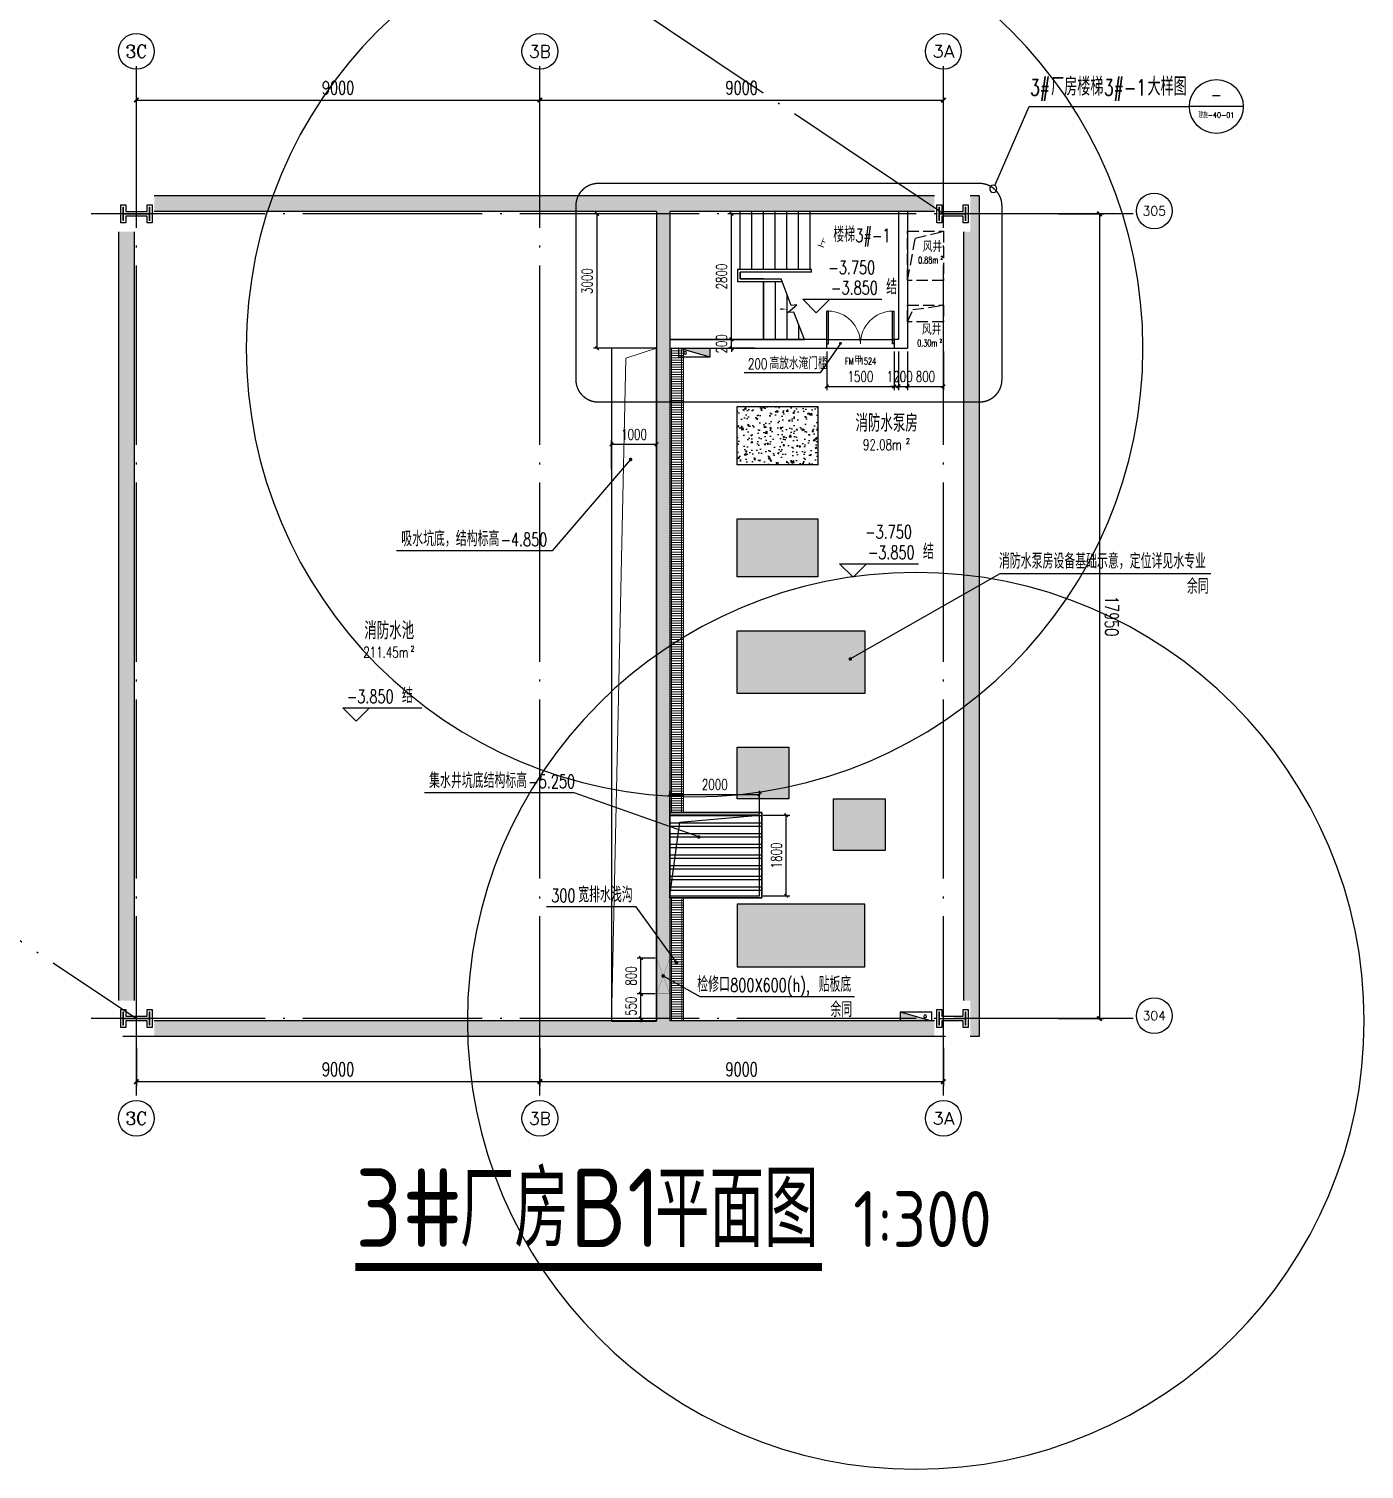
# Model space of a CAD drawing. Extents: x -1313754 to 847533, y 489853 to 941203.
# Drawn here: x -119253 to -89469, y 572618 to 604747 of the extents above; entities that cross this region are included whole.
import ezdxf
from ezdxf.enums import TextEntityAlignment as Align

# ---------------------------------------------------------------- set-up
doc = ezdxf.new("R2010")
doc.units = 0
doc.header["$LTSCALE"] = 1000
doc.header["$MEASUREMENT"] = 0
doc.linetypes.add('DASH', pattern=[0.35, 0.25, -0.1])
doc.linetypes.add('DOTE', pattern=[2.42, 2, -0.2, 0.02, -0.2])
doc.layers.get('Defpoints').update_dxf_attribs({"color": 210})
for name, color, linetype in [('A-AXIS-D', 1, 'Continuous'), ('A-AXIS-DOTE', 14, 'DOTE'), ('A-AXIS-DP', 126, 'Continuous'), ('A-AXIS-SYMB', 3, 'Continuous'), ('A-HATCH-2', 251, 'Continuous'), ('A-LIN-V', 9, 'Continuous'), ('A-STAIR', 150, 'Continuous'), ('A-TEXT', 61, 'Continuous'), ('A-WINDOW', 140, 'Continuous'), ('A-防火门窗', 1, 'Continuous'), ('AS-COLN', 6, 'Continuous'), ('AS-WALL', 40, 'Continuous'), ('AS-结构边线层', 200, 'Continuous'), ('DIM_ELEV', 3, 'Continuous'), ('DIM_SYMB', 3, 'Continuous'), ('PUB_TEXT', 7, 'Continuous'), ('SB_ZF消火栓', 10, 'Continuous'), ('SB_ZF消火栓M', 10, 'Continuous'), ('建-墙-填充', 8, 'Continuous'), ('建-文字', 7, 'Continuous'), ('建-标高', 3, 'Continuous'), ('建-箭头', 3, 'Continuous'), ('建-门窗编号', 7, 'Continuous')]:
    doc.layers.add(name, color=color, linetype=linetype)
doc.layers.add('A-WALL-HATCH', color=8, linetype='Continuous', lineweight=13)
doc.layers.add('S-col', color=2, linetype='Continuous', lineweight=0)
doc.styles.add('_TCH_AXIS', font='COMPLEX', dxfattribs={"bigfont": 'GBCBIG'})
doc.styles.add('_TCH_DIM', font='SIMPLEX', dxfattribs={"bigfont": 'GBCBIG'})
doc.styles.add('_TCH_DIM_T3', font='SIMPLEX', dxfattribs={"width": 0.705882, "bigfont": 'GBCBIG'})
doc.styles.add('A-AREA', font='SIMPLEX', dxfattribs={"bigfont": 'GBCBIG'})
doc.styles.add('A-DIM_T3', font='SIMPLEX', dxfattribs={"width": 0.705882, "bigfont": 'GBCBIG'})
doc.styles.add('A-STANDARD', font='SIMPLEX', dxfattribs={"bigfont": 'GBCBIG'})
doc.styles.add('A-WIN-LABEL', font='SIMPLEX', dxfattribs={"bigfont": 'GBCBIG'})
doc.styles.get("Standard").update_dxf_attribs({"font": 'gbenor.shx', "bigfont": 'gbcbig.shx'})
doc.dimstyles.new('_TCH_ARCH&&100', dxfattribs={"dimtxt": 297.5, "dimasz": 100, "dimexe": 100, "dimexo": 100, "dimgap": 126.25, "dimtad": 1, "dimdec": 0, "dimzin": 0, "dimdsep": 46, "dimtxsty": '_TCH_DIM_T3', "dimblk": 'ARCHTICK', "dimcen": 0.09, "dimclrt": 7, "dimazin": 2, "dimtfac": 1, "dimtdec": 0, "dimtix": 1, "dimtmove": 2, "dimatfit": 3, "dimfxl": 0, "dimtolj": 1, "dimtzin": 0, "dimarcsym": 0})
doc.dimstyles.new('_TCH_ARCH&&80', dxfattribs={"dimtxt": 238, "dimasz": 80, "dimexe": 80, "dimexo": 80, "dimgap": 101, "dimtad": 1, "dimdec": 0, "dimzin": 0, "dimdsep": 46, "dimtxsty": '_TCH_DIM_T3', "dimblk": 'ARCHTICK', "dimcen": 0.09, "dimclrt": 7, "dimazin": 2, "dimtfac": 1, "dimtdec": 0, "dimtix": 1, "dimtmove": 2, "dimatfit": 3, "dimfxl": 0, "dimtolj": 1, "dimtzin": 0, "dimarcsym": 0})
doc.dimstyles.new('A-DIM&&100', dxfattribs={"dimtxt": 297.5, "dimasz": 100, "dimexe": 100, "dimexo": 100, "dimgap": 126.25, "dimtad": 1, "dimdec": 0, "dimzin": 0, "dimdsep": 46, "dimtxsty": 'A-DIM_T3', "dimblk": 'ARCHTICK', "dimcen": 0.09, "dimclrt": 7, "dimazin": 2, "dimtfac": 1, "dimtdec": 0, "dimtix": 1, "dimtmove": 2, "dimatfit": 3, "dimfxl": 0, "dimtolj": 1, "dimtzin": 0, "dimarcsym": 0})
pattern_1 = [(50, (0, 0), (358.63009, -31.37607), [37.5, -412.5]), (355, (0, 0), (-69.37567, 376.09607), [30, -330]), (100.4514, (29.9, -2.6), (289.2547, 344.71977), [31.8701, -350.57106]), (46.1842, (0, 100), (533.62052, -82.7595), [56.25, -618.75]), (96.6356, (44.47, 93.1), (467.33135, 487.05894), [47.80514, -525.8565]), (351.1842, (0, 100), (467.33097, 487.0593), [45, -495]), (21, (50, 75), (298.45353, -201.30945), [37.5, -412.5]), (326, (50, 75), (121.65767, 362.57502), [30, -330]), (71.4514, (74.87, 58.22), (420.11131, 161.26525), [31.8701, -350.57106]), (37.5, (0, 0), (6.079928, 166.446927), [0, -326, 0, -335, 0, -331.25]), (7.5, (0, 0), (131.53477, 197.205856), [0, -191, 0, -318.5, 0, -126.25]), (327.5, (-111.5, 0), (266.911218, -11.277436), [0, -125, 0, -390, 0, -517.5]), (317.5, (-161.5, 0), (291.593085, 50.05249), [0, -162.5, 0, -259, 0, -367.5])]

# ---------------------------------------------------------------- blocks, each defined once
blk = doc.blocks.new('_ArchTick')
at = {"color": 0, "linetype": 'ByBlock', "const_width": 0.4}
blk.add_lwpolyline([(-0.5, -0.5), (0.5, 0.5)], dxfattribs=at)
blk = doc.blocks.new('*D1361')
at = {"layer": 'A-AXIS-D', "color": 0, "lineweight": -2}
for p, q in [((103882, -222800), (103882, -223658)), ((112882, -222800), (112882, -223658)), ((103882, -223558), (112882, -223558))]:
    blk.add_line(p, q, dxfattribs=at)
at = {"layer": 'Defpoints', "color": 0}
for p in [(103882, -222700), (112882, -222700), (112882, -223558)]:
    blk.add_point(p, dxfattribs=at)
at = {"layer": 'A-AXIS-D', "color": 0, "lineweight": -2, "xscale": 100, "yscale": 100, "zscale": 100, "rotation": 180}
blk.add_blockref('_ArchTick', (103882, -223558), dxfattribs=at)
at = {"layer": 'A-AXIS-D', "color": 0, "lineweight": -2, "xscale": 100, "yscale": 100, "zscale": 100}
blk.add_blockref('_ArchTick', (112882, -223558), dxfattribs=at)
at = {"layer": 'A-AXIS-D', "color": 7, "insert": (108382, -223283), "char_height": 297.5, "attachment_point": 5, "style": '_TCH_DIM_T3'}
blk.add_mtext('\\A1;9000', dxfattribs=at)
blk = doc.blocks.new('*D1362')
at = {"layer": 'A-AXIS-D', "color": 0, "lineweight": -2}
for p, q in [((112882, -222800), (112882, -223658)), ((121882, -222800), (121882, -223658)), ((112882, -223558), (121882, -223558))]:
    blk.add_line(p, q, dxfattribs=at)
at = {"layer": 'Defpoints', "color": 0}
for p in [(112882, -222700), (121882, -222700), (121882, -223558)]:
    blk.add_point(p, dxfattribs=at)
at = {"layer": 'A-AXIS-D', "color": 0, "lineweight": -2, "xscale": 100, "yscale": 100, "zscale": 100, "rotation": 180}
blk.add_blockref('_ArchTick', (112882, -223558), dxfattribs=at)
at = {"layer": 'A-AXIS-D', "color": 0, "lineweight": -2, "xscale": 100, "yscale": 100, "zscale": 100}
blk.add_blockref('_ArchTick', (121882, -223558), dxfattribs=at)
at = {"layer": 'A-AXIS-D', "color": 7, "insert": (117382, -223283), "char_height": 297.5, "attachment_point": 5, "style": '_TCH_DIM_T3'}
blk.add_mtext('\\A1;9000', dxfattribs=at)
blk = doc.blocks.new('*D1439')
at = {"layer": 'A-AXIS-D', "color": 0, "lineweight": -2}
for p, q in [((124446, -204200), (125462, -204200)), ((125362, -204200), (125362, -222150)), ((124446, -222150), (125462, -222150))]:
    blk.add_line(p, q, dxfattribs=at)
at = {"layer": 'Defpoints', "color": 0}
for p in [(124346, -204200), (124346, -222150), (125362, -222150)]:
    blk.add_point(p, dxfattribs=at)
at = {"layer": 'A-AXIS-D', "color": 0, "lineweight": -2, "xscale": 100, "yscale": 100, "zscale": 100}
for p, rotation in [((125362, -204200), 90), ((125362, -222150), 270)]:
    blk.add_blockref('_ArchTick', p, dxfattribs=dict(at, rotation=rotation))
at = {"layer": 'A-AXIS-D', "color": 7, "insert": (125637, -213175), "char_height": 297.5, "attachment_point": 5, "rotation": 270, "style": 'A-DIM_T3'}
blk.add_mtext('\\A1;17950', dxfattribs=at)
blk = doc.blocks.new('*D1440')
at = {"layer": 'A-AXIS-D', "color": 0, "lineweight": -2}
for p, q in [((103882, -202420), (103882, -201562)), ((103882, -201662), (112882, -201662)), ((112882, -202420), (112882, -201562))]:
    blk.add_line(p, q, dxfattribs=at)
at = {"layer": 'Defpoints', "color": 0}
for p in [(112882, -201662), (103882, -202520), (112882, -202520)]:
    blk.add_point(p, dxfattribs=at)
at = {"layer": 'A-AXIS-D', "color": 0, "lineweight": -2, "xscale": 100, "yscale": 100, "zscale": 100, "rotation": 180}
blk.add_blockref('_ArchTick', (103882, -201662), dxfattribs=at)
at = {"layer": 'A-AXIS-D', "color": 0, "lineweight": -2, "xscale": 100, "yscale": 100, "zscale": 100}
blk.add_blockref('_ArchTick', (112882, -201662), dxfattribs=at)
at = {"layer": 'A-AXIS-D', "color": 7, "insert": (108382, -201387), "char_height": 297.5, "attachment_point": 5, "style": '_TCH_DIM_T3'}
blk.add_mtext('\\A1;9000', dxfattribs=at)
blk = doc.blocks.new('*D1441')
at = {"layer": 'A-AXIS-D', "color": 0, "lineweight": -2}
for p, q in [((112882, -202420), (112882, -201562)), ((112882, -201662), (121882, -201662)), ((121882, -202420), (121882, -201562))]:
    blk.add_line(p, q, dxfattribs=at)
at = {"layer": 'Defpoints', "color": 0}
for p in [(121882, -201662), (112882, -202520), (121882, -202520)]:
    blk.add_point(p, dxfattribs=at)
at = {"layer": 'A-AXIS-D', "color": 0, "lineweight": -2, "xscale": 100, "yscale": 100, "zscale": 100, "rotation": 180}
blk.add_blockref('_ArchTick', (112882, -201662), dxfattribs=at)
at = {"layer": 'A-AXIS-D', "color": 0, "lineweight": -2, "xscale": 100, "yscale": 100, "zscale": 100}
blk.add_blockref('_ArchTick', (121882, -201662), dxfattribs=at)
at = {"layer": 'A-AXIS-D', "color": 7, "insert": (117382, -201387), "char_height": 297.5, "attachment_point": 5, "style": '_TCH_DIM_T3'}
blk.add_mtext('\\A1;9000', dxfattribs=at)
blk = doc.blocks.new('3132')
at = {"layer": 'A-AXIS-SYMB'}
for p, q in [((-97708, 601252), (-96942, 603013)), ((-96942, 603013), (-93366, 603013)), ((-92166, 603013), (-93366, 603013))]:
    blk.add_line(p, q, dxfattribs=at)
blk.add_lwpolyline([(-97660, 601178, 1), (-97821, 601178, 1)], format="xyb", close=True, dxfattribs=at)
blk.add_circle((-92766, 603013), 600, dxfattribs=at)
at = {"layer": 'DIM_ELEV', "linetype": 'DASH', "const_width": 30}
blk.add_lwpolyline([(-106550, 601300), (-98050, 601300, -0.414214), (-97550, 600800), (-97550, 596920, -0.414214), (-98050, 596420), (-106550, 596420, -0.414214), (-107050, 596920), (-107050, 600800, -0.414214)], format="xyb", close=True, dxfattribs=at)
at = {"layer": 'PUB_TEXT', "style": '_TCH_DIM', "width": 0.705882}
for s, p in [('3#', (-96920, 603258)), ('3#-1', (-95273, 603258))]:
    blk.add_text(s, height=357, dxfattribs=at).set_placement(p)
at = {"layer": 'PUB_TEXT', "style": '_TCH_DIM'}
for s, p in [('厂房楼梯', (-96452, 603258)), ('大样图', (-94301, 603258))]:
    blk.add_text(s, height=405.1, dxfattribs=at).set_placement(p)
for s, height, width, p, p2 in [('-', 365, 0.777778, (-92888, 603102), (-92644, 603102)), ('建施-40-01', 120.6, 0.947735, (-93164, 602762), (-92367, 602762))]:
    blk.add_text(s, height=height, dxfattribs=dict(at, width=width)).set_placement(p, p2, align=Align.FIT)
blk = doc.blocks.new('A$C5D961328')
at = {"layer": 'SB_ZF消火栓'}
blk.add_hatch(color=256, dxfattribs=at).paths.add_polyline_path([(0, 40), (700, 40), (700, 240)])
at = {"layer": 'A-LIN-V', "ltscale": 500}
blk.add_circle((350, 40), 10001, dxfattribs=at)
at = {"layer": 'SB_ZF消火栓'}
for p, q in [((700, 240), (0, 240)), ((0, 240), (0, 40)), ((700, 240), (0, 40)), ((0, 40), (700, 40)), ((700, 240), (700, 40))]:
    blk.add_line(p, q, dxfattribs=at)
at = {"layer": 'SB_ZF消火栓', "color": 1}
blk.add_circle((140, 140), 32.5, dxfattribs=at)
blk = doc.blocks.new('we42342343234')
at = {"layer": 'SB_ZF消火栓M', "xscale": -1, "rotation": 180}
blk.add_blockref('A$C5D961328', (-104754, 597660), dxfattribs=at)
at = {"layer": 'SB_ZF消火栓M', "xscale": -1}
blk.add_blockref('A$C5D961328', (-99120, 582579), dxfattribs=at)
blk = doc.blocks.new('234243242332')
at = {"layer": 'SB_ZF消火栓'}
blk.add_blockref('we42342343234', (0, 0), dxfattribs=at)
blk = doc.blocks.new('*D252')
at = {"layer": 'A-AXIS-DP', "color": 0, "lineweight": -2}
for p, q in [((-105284, 584020), (-105681, 584020)), ((-105601, 583220), (-105601, 584020)), ((-105284, 583220), (-105681, 583220))]:
    blk.add_line(p, q, dxfattribs=at)
at = {"layer": 'Defpoints', "color": 0}
for p in [(-105601, 584020), (-105204, 584020), (-105204, 583220)]:
    blk.add_point(p, dxfattribs=at)
at = {"layer": 'A-AXIS-DP', "color": 0, "lineweight": -2, "xscale": 80, "yscale": 80, "zscale": 80}
for p, rotation in [((-105601, 584020), 90), ((-105601, 583220), 270)]:
    blk.add_blockref('_ArchTick', p, dxfattribs=dict(at, rotation=rotation))
at = {"layer": 'A-AXIS-DP', "color": 7, "insert": (-105821, 583620), "char_height": 238, "attachment_point": 5, "rotation": 90, "style": '_TCH_DIM_T3'}
blk.add_mtext('\\A1;800', dxfattribs=at)
blk = doc.blocks.new('*D253')
at = {"layer": 'A-AXIS-DP', "color": 0, "lineweight": -2}
for p, q in [((-105284, 583220), (-105681, 583220)), ((-105601, 583220), (-105601, 583300)), ((-105601, 582670), (-105601, 583220)), ((-105284, 582670), (-105681, 582670)), ((-105601, 582670), (-105601, 582590))]:
    blk.add_line(p, q, dxfattribs=at)
at = {"layer": 'Defpoints', "color": 0}
for p in [(-105601, 583220), (-105204, 583220), (-105204, 582670)]:
    blk.add_point(p, dxfattribs=at)
at = {"layer": 'A-AXIS-DP', "color": 0, "lineweight": -2, "xscale": 80, "yscale": 80, "zscale": 80}
for p, rotation in [((-105601, 583220), 270), ((-105601, 582670), 90)]:
    blk.add_blockref('_ArchTick', p, dxfattribs=dict(at, rotation=rotation))
at = {"layer": 'A-AXIS-DP', "color": 7, "insert": (-105821, 582945), "char_height": 238, "attachment_point": 5, "rotation": 90, "style": '_TCH_DIM_T3'}
blk.add_mtext('\\A1;550', dxfattribs=at)
blk = doc.blocks.new('*D433')
at = {"layer": 'A-AXIS-DP', "color": 0, "lineweight": -2}
for p, q in [((-104954, 587229), (-104954, 587750)), ((-104954, 587670), (-102954, 587670)), ((-102954, 587229), (-102954, 587750))]:
    blk.add_line(p, q, dxfattribs=at)
at = {"layer": 'Defpoints', "color": 0}
for p in [(-102954, 587670), (-104954, 587149), (-102954, 587149)]:
    blk.add_point(p, dxfattribs=at)
at = {"layer": 'A-AXIS-DP', "color": 0, "lineweight": -2, "xscale": 80, "yscale": 80, "zscale": 80, "rotation": 180}
blk.add_blockref('_ArchTick', (-104954, 587670), dxfattribs=at)
at = {"layer": 'A-AXIS-DP', "color": 0, "lineweight": -2, "xscale": 80, "yscale": 80, "zscale": 80}
blk.add_blockref('_ArchTick', (-102954, 587670), dxfattribs=at)
at = {"layer": 'A-AXIS-DP', "color": 7, "insert": (-103954, 587890), "char_height": 238, "attachment_point": 5, "style": '_TCH_DIM_T3'}
blk.add_mtext('\\A1;2000', dxfattribs=at)
blk = doc.blocks.new('*D434')
at = {"layer": 'A-AXIS-DP', "color": 0, "lineweight": -2}
for p, q in [((-102874, 587209), (-102280, 587209)), ((-102360, 585409), (-102360, 587209)), ((-102874, 585409), (-102280, 585409))]:
    blk.add_line(p, q, dxfattribs=at)
at = {"layer": 'Defpoints', "color": 0}
for p in [(-102954, 587209), (-102360, 587209), (-102954, 585409)]:
    blk.add_point(p, dxfattribs=at)
at = {"layer": 'A-AXIS-DP', "color": 0, "lineweight": -2, "xscale": 80, "yscale": 80, "zscale": 80}
for p, rotation in [((-102360, 587209), 90), ((-102360, 585409), 270)]:
    blk.add_blockref('_ArchTick', p, dxfattribs=dict(at, rotation=rotation))
at = {"layer": 'A-AXIS-DP', "color": 7, "insert": (-102580, 586309), "char_height": 238, "attachment_point": 5, "rotation": 90, "style": '_TCH_DIM_T3'}
blk.add_mtext('\\A1;1800', dxfattribs=at)
blk = doc.blocks.new('*D443')
at = {"layer": 'A-AXIS-DP', "color": 0, "lineweight": -2}
for p, q in [((-106244, 600620), (-106660, 600620)), ((-106580, 597620), (-106580, 600620)), ((-106244, 597620), (-106660, 597620))]:
    blk.add_line(p, q, dxfattribs=at)
at = {"layer": 'Defpoints', "color": 0}
for p in [(-106580, 600620), (-106164, 600620), (-106164, 597620)]:
    blk.add_point(p, dxfattribs=at)
at = {"layer": 'A-AXIS-DP', "color": 0, "lineweight": -2, "xscale": 80, "yscale": 80, "zscale": 80}
for p, rotation in [((-106580, 600620), 90), ((-106580, 597620), 270)]:
    blk.add_blockref('_ArchTick', p, dxfattribs=dict(at, rotation=rotation))
at = {"layer": 'A-AXIS-DP', "color": 7, "insert": (-106800, 599120), "char_height": 238, "attachment_point": 5, "rotation": 90, "style": '_TCH_DIM_T3'}
blk.add_mtext('\\A1;3000', dxfattribs=at)
blk = doc.blocks.new('*D444')
at = {"layer": 'A-AXIS-DP', "color": 0, "lineweight": -2}
for p, q in [((-106254, 594920), (-106254, 595560)), ((-106254, 595480), (-105254, 595480)), ((-105254, 594920), (-105254, 595560))]:
    blk.add_line(p, q, dxfattribs=at)
at = {"layer": 'Defpoints', "color": 0}
for p in [(-105254, 595480), (-106254, 594840), (-105254, 594840)]:
    blk.add_point(p, dxfattribs=at)
at = {"layer": 'A-AXIS-DP', "color": 0, "lineweight": -2, "xscale": 80, "yscale": 80, "zscale": 80, "rotation": 180}
blk.add_blockref('_ArchTick', (-106254, 595480), dxfattribs=at)
at = {"layer": 'A-AXIS-DP', "color": 0, "lineweight": -2, "xscale": 80, "yscale": 80, "zscale": 80}
blk.add_blockref('_ArchTick', (-105254, 595480), dxfattribs=at)
at = {"layer": 'A-AXIS-DP', "color": 7, "insert": (-105754, 595700), "char_height": 238, "attachment_point": 5, "style": '_TCH_DIM_T3'}
blk.add_mtext('\\A1;1000', dxfattribs=at)
blk = doc.blocks.new('*D534')
at = {"layer": 'A-AXIS-DP', "color": 0, "lineweight": -2}
for p, q in [((-103070, 597820), (-103660, 597820)), ((-103070, 597620), (-103660, 597620)), ((-103580, 597820), (-103580, 597900)), ((-103580, 597620), (-103580, 597820)), ((-103580, 597620), (-103580, 597540))]:
    blk.add_line(p, q, dxfattribs=at)
at = {"layer": 'Defpoints', "color": 0}
for p in [(-103580, 597820), (-102990, 597820), (-102990, 597620)]:
    blk.add_point(p, dxfattribs=at)
at = {"layer": 'A-AXIS-DP', "color": 0, "lineweight": -2, "xscale": 80, "yscale": 80, "zscale": 80}
for p, rotation in [((-103580, 597820), 270), ((-103580, 597620), 90)]:
    blk.add_blockref('_ArchTick', p, dxfattribs=dict(at, rotation=rotation))
at = {"layer": 'A-AXIS-DP', "color": 7, "insert": (-103800, 597720), "char_height": 238, "attachment_point": 5, "rotation": 90, "style": '_TCH_DIM_T3'}
blk.add_mtext('\\A1;200', dxfattribs=at)
blk = doc.blocks.new('*D535')
at = {"layer": 'A-AXIS-DP', "color": 0, "lineweight": -2}
for p, q in [((-103070, 600620), (-103660, 600620)), ((-103580, 597820), (-103580, 600620)), ((-103070, 597820), (-103660, 597820))]:
    blk.add_line(p, q, dxfattribs=at)
at = {"layer": 'Defpoints', "color": 0}
for p in [(-103580, 600620), (-102990, 600620), (-102990, 597820)]:
    blk.add_point(p, dxfattribs=at)
at = {"layer": 'A-AXIS-DP', "color": 0, "lineweight": -2, "xscale": 80, "yscale": 80, "zscale": 80}
for p, rotation in [((-103580, 600620), 90), ((-103580, 597820), 270)]:
    blk.add_blockref('_ArchTick', p, dxfattribs=dict(at, rotation=rotation))
at = {"layer": 'A-AXIS-DP', "color": 7, "insert": (-103800, 599220), "char_height": 238, "attachment_point": 5, "rotation": 90, "style": '_TCH_DIM_T3'}
blk.add_mtext('\\A1;2800', dxfattribs=at)
blk = doc.blocks.new('*D536')
at = {"layer": 'A-AXIS-DP', "color": 0, "lineweight": -2}
for p, q in [((-101454, 597550), (-101454, 596690)), ((-99954, 597550), (-99954, 596690)), ((-101454, 596770), (-99954, 596770))]:
    blk.add_line(p, q, dxfattribs=at)
at = {"layer": 'Defpoints', "color": 0}
for p in [(-101454, 597630), (-99954, 597630), (-99954, 596770)]:
    blk.add_point(p, dxfattribs=at)
at = {"layer": 'A-AXIS-DP', "color": 0, "lineweight": -2, "xscale": 80, "yscale": 80, "zscale": 80, "rotation": 180}
blk.add_blockref('_ArchTick', (-101454, 596770), dxfattribs=at)
at = {"layer": 'A-AXIS-DP', "color": 0, "lineweight": -2, "xscale": 80, "yscale": 80, "zscale": 80}
blk.add_blockref('_ArchTick', (-99954, 596770), dxfattribs=at)
at = {"layer": 'A-AXIS-DP', "color": 7, "insert": (-100704, 596990), "char_height": 238, "attachment_point": 5, "style": '_TCH_DIM_T3'}
blk.add_mtext('\\A1;1500', dxfattribs=at)
blk = doc.blocks.new('*D537')
at = {"layer": 'A-AXIS-DP', "color": 0, "lineweight": -2}
for p, q in [((-99954, 597550), (-99954, 596690)), ((-99854, 597550), (-99854, 596690)), ((-99954, 596770), (-100034, 596770)), ((-99954, 596770), (-99854, 596770)), ((-99854, 596770), (-99774, 596770))]:
    blk.add_line(p, q, dxfattribs=at)
at = {"layer": 'Defpoints', "color": 0}
for p in [(-99954, 597630), (-99854, 597630), (-99854, 596770)]:
    blk.add_point(p, dxfattribs=at)
at = {"layer": 'A-AXIS-DP', "color": 0, "lineweight": -2, "xscale": 80, "yscale": 80, "zscale": 80}
blk.add_blockref('_ArchTick', (-99954, 596770), dxfattribs=at)
at = {"layer": 'A-AXIS-DP', "color": 0, "lineweight": -2, "xscale": 80, "yscale": 80, "zscale": 80, "rotation": 180}
blk.add_blockref('_ArchTick', (-99854, 596770), dxfattribs=at)
at = {"layer": 'A-AXIS-DP', "color": 7, "insert": (-99904, 596990), "char_height": 238, "attachment_point": 5, "style": '_TCH_DIM_T3'}
blk.add_mtext('\\A1;100', dxfattribs=at)
blk = doc.blocks.new('*D538')
at = {"layer": 'A-AXIS-DP', "color": 0, "lineweight": -2}
for p, q in [((-99854, 597550), (-99854, 596690)), ((-99654, 597550), (-99654, 596690)), ((-99854, 596770), (-99934, 596770)), ((-99854, 596770), (-99654, 596770)), ((-99654, 596770), (-99574, 596770))]:
    blk.add_line(p, q, dxfattribs=at)
at = {"layer": 'Defpoints', "color": 0}
for p in [(-99854, 597630), (-99654, 597630), (-99654, 596770)]:
    blk.add_point(p, dxfattribs=at)
at = {"layer": 'A-AXIS-DP', "color": 0, "lineweight": -2, "xscale": 80, "yscale": 80, "zscale": 80}
blk.add_blockref('_ArchTick', (-99854, 596770), dxfattribs=at)
at = {"layer": 'A-AXIS-DP', "color": 0, "lineweight": -2, "xscale": 80, "yscale": 80, "zscale": 80, "rotation": 180}
blk.add_blockref('_ArchTick', (-99654, 596770), dxfattribs=at)
at = {"layer": 'A-AXIS-DP', "color": 7, "insert": (-99754, 596990), "char_height": 238, "attachment_point": 5, "style": '_TCH_DIM_T3'}
blk.add_mtext('\\A1;200', dxfattribs=at)
blk = doc.blocks.new('*D539')
at = {"layer": 'A-AXIS-DP', "color": 0, "lineweight": -2}
for p, q in [((-99654, 597550), (-99654, 596690)), ((-98854, 597550), (-98854, 596690)), ((-99654, 596770), (-98854, 596770))]:
    blk.add_line(p, q, dxfattribs=at)
at = {"layer": 'Defpoints', "color": 0}
for p in [(-99654, 597630), (-98854, 597630), (-98854, 596770)]:
    blk.add_point(p, dxfattribs=at)
at = {"layer": 'A-AXIS-DP', "color": 0, "lineweight": -2, "xscale": 80, "yscale": 80, "zscale": 80, "rotation": 180}
blk.add_blockref('_ArchTick', (-99654, 596770), dxfattribs=at)
at = {"layer": 'A-AXIS-DP', "color": 0, "lineweight": -2, "xscale": 80, "yscale": 80, "zscale": 80}
blk.add_blockref('_ArchTick', (-98854, 596770), dxfattribs=at)
at = {"layer": 'A-AXIS-DP', "color": 7, "insert": (-99254, 596990), "char_height": 238, "attachment_point": 5, "style": '_TCH_DIM_T3'}
blk.add_mtext('\\A1;800', dxfattribs=at)
blk = doc.blocks.new('$DorLib2D$00000002')
for p, q in [((-0.5, 0), (-0.5, 0.4875)), ((-0.475, 0.4875), (-0.5, 0.4875)), ((-0.475, 0), (-0.475, 0.4875)), ((0.475, 0), (0.475, 0.4875)), ((0.475, 0.4875), (0.5, 0.4875)), ((0.5, 0), (0.5, 0.4875)), ((-0.5, 0), (-0.475, 0)), ((0.5, 0), (0.475, 0))]:
    blk.add_line(p, q)
at = {"lineweight": 13}
for centre, start, end in [((-0.4875, 0), 0, 88.53072), ((0.4875, 0), 91.46928, 180)]:
    blk.add_arc(centre, 0.4875, start, end, dxfattribs=at)
blk = doc.blocks.new('_FZH')
at = {"layer": 'A-HATCH-2'}
blk.add_lwpolyline([(-0.437, -0.25), (-0.437, 0.25), (-0.297, 0.25), (-0.297, 0.067), (0.298, 0.067), (0.298, 0.25), (0.438, 0.25), (0.438, -0.25), (0.298, -0.25), (0.298, -0.068), (-0.297, -0.068), (-0.297, -0.25)], close=True, dxfattribs=at)
at = {"layer": 'S-col'}
blk.add_lwpolyline([(-0.375, -0.188), (-0.375, 0.187), (-0.36, 0.187), (-0.36, 0.005), (0.36, 0.005), (0.36, 0.187), (0.375, 0.187), (0.375, -0.188), (0.36, -0.188), (0.36, -0.005), (-0.36, -0.005), (-0.36, -0.188)], close=True, dxfattribs=at)
blk = doc.blocks.new('$LinePat$饰面砖')
at = {"color": 0}
for p, q in [((0, 0), (70, 0)), ((0, 0), (0, -100)), ((17.5, 0), (17.5, -100)), ((35, 0), (35, -100)), ((52.5, 0), (52.5, -100)), ((70, 0), (70, -100)), ((0, -100), (70, -100))]:
    blk.add_line(p, q, dxfattribs=at)
at = {"color": 0, "linetype": 'DASH'}
for p, q in [((0, -12.5), (70, -12.5)), ((0, -87.5), (70, -87.5))]:
    blk.add_line(p, q, dxfattribs=at)
blk = doc.blocks.new('dote')
at = {"layer": 'A-AXIS-D'}
for centre in [(103882.2, -200576), (112882.2, -200576), (121882.2, -200576), (126586, -204135.7), (126586, -222085.7), (103882.2, -224376.3), (112882.2, -224376.3), (121882.2, -224376.3)]:
    blk.add_circle(centre, 400, dxfattribs=at)
at = {"layer": 'A-AXIS-DOTE', "ltscale": 2}
for p, q in [((121882.2, -204200), (91886.2, -184100)), ((73878.2, -202050), (103882.2, -222150)), ((126116.4, -204200), (102876.4, -204200)), ((126116.4, -222150), (102876.4, -222150))]:
    blk.add_line(p, q, dxfattribs=at)
for points in [[(103882.2, -223870), (103882.2, -200910)], [(112882.2, -223870), (112882.2, -200910)], [(121882.2, -223870), (121882.2, -200910)]]:
    blk.add_lwpolyline(points, dxfattribs=at)
at = {"layer": 'PUB_TEXT', "style": '_TCH_AXIS'}
for s, height, p, p2 in [('3C', 294.28, (103644, -200723.2), (104120.4, -200723.2)), ('3B', 282.17, (112640.3, -200717.1), (113124.1, -200717.1)), ('3A', 276.42, (121638.7, -200714.2), (122125.7, -200714.2)), ('305', 206.28, (126325.6, -204238.9), (126846.3, -204238.9)), ('304', 199.75, (126324.4, -222185.6), (126847.5, -222185.6)), ('3C', 294.28, (103644, -224523.4), (104120.4, -224523.4)), ('3B', 282.17, (112640.3, -224517.3), (113124.1, -224517.3)), ('3A', 276.42, (121638.7, -224514.5), (122125.7, -224514.5))]:
    blk.add_text(s, height=height, dxfattribs=at).set_placement(p, p2, align=Align.FIT)
at = {"layer": 'A-AXIS-D'}
for base, p1, p2, picture, middle in [((112882.2, -201662.2), (103882.2, -202520.2), (112882.2, -202520.2), '*D1440', (108382.2, -201387.2)), ((121882.2, -201662.2), (112882.2, -202520.2), (121882.2, -202520.2), '*D1441', (117382.2, -201387.2)), ((112882.2, -223558), (103882.2, -222700), (112882.2, -222700), '*D1361', (108382.2, -223283)), ((121882.2, -223558), (112882.2, -222700), (121882.2, -222700), '*D1362', (117382.2, -223283))]:
    dim = blk.add_linear_dim(base=base, p1=p1, p2=p2, angle=0, dimstyle='_TCH_ARCH&&100', override={"dimgap": 0}, dxfattribs=at)
    dim.commit()
    dim.dimension.update_dxf_attribs({"geometry": picture, "text_midpoint": middle, "dimtype": 161})
dim = blk.add_linear_dim(base=(125362.2, -222150), p1=(124346.4, -204200), p2=(124346.4, -222150), angle=270, dimstyle='A-DIM&&100', override={"dimgap": 0}, dxfattribs=at)
dim.commit()
dim.dimension.update_dxf_attribs({"geometry": '*D1439', "text_midpoint": (125637.2, -213175), "dimtype": 161, "text_rotation": 270})

msp = doc.modelspace()

# ---------------------------------------------------------------- hatches: boundary and pattern name
at = {"layer": 'A-HATCH-2'}
h = msp.add_hatch(dxfattribs=at)
h.set_pattern_fill('混凝土', color=256, scale=50)
h.set_pattern_definition(pattern_1)
h.paths.add_polyline_path([(-101304.2, 587570), (-100154.2, 587570), (-100154.2, 586420), (-101304.2, 586420)])
h.paths.add_polyline_path([(-103454.2, 588720), (-102304.2, 588720), (-102304.2, 587570), (-103454.2, 587570)])
h.paths.add_polyline_path([(-103454.2, 591320), (-100604.2, 591320), (-100604.2, 589920), (-103454.2, 589920)])
h.paths.add_polyline_path([(-103454.2, 593820), (-101654.2, 593820), (-101654.2, 592520), (-103454.2, 592520)])
h.paths.add_polyline_path([(-103454.2, 596320), (-101654.2, 596320), (-101654.2, 595020), (-103454.2, 595020)])
h.paths.add_polyline_path([(-103454.2, 596320), (-101654.2, 596320), (-101654.2, 595020), (-103454.2, 595020)])
h.paths.add_polyline_path([(-100604.2, 585220), (-103454.2, 585220), (-103454.2, 583820), (-100604.2, 583820)])
h = msp.add_hatch(dxfattribs=at)
h.set_pattern_fill('混凝土', color=256, scale=50)
h.set_pattern_definition(pattern_1)
h.paths.add_polyline_path([(-103454.2, 596320), (-101654.2, 596320), (-101654.2, 595020), (-103454.2, 595020)])
h = msp.add_hatch(dxfattribs=at)
h.set_pattern_fill('ANSI32', color=256, scale=50, angle=135)
h.set_pattern_definition([(180, (68700, -272910.89), (-1e-14, -238.125), []), (180, (68620.62, -272831.5), (-1e-14, -238.125), [])])
h.paths.add_polyline_path([(-102904.2, 587269.1), (-104954.2, 587264.1), (-104954.2, 585354.1), (-102904.2, 585359.1)])
at = {"layer": '建-墙-填充'}
for points in [[(-116454.2, 601019.9), (-116454.2, 600669.9), (-105254.2, 600669.9), (-105104.2, 600786.6), (-105104.2, 601019.9)], [(-99754.2, 600669.9), (-99754.2, 601019.9), (-105104.2, 601019.9), (-105104.2, 600786.6), (-104954.2, 600669.9)], [(-99054.2, 600669.9), (-99054.2, 601019.9), (-99754.2, 601019.9), (-99754.2, 600669.9)], [(-98404.2, 583070), (-98254.2, 583070), (-98254.2, 582270), (-98054.2, 582270), (-98054.2, 601019.9), (-98254.2, 601019.9), (-98254.2, 600219.9), (-98404.2, 600219.9)], [(-105104.2, 600786.6), (-105254.2, 600669.9), (-105254.2, 597730), (-104954.2, 597730), (-104954.2, 600669.9)], [(-117254.2, 583070), (-116904.2, 583070), (-116904.2, 600219.9), (-117254.2, 600219.9)], [(-104954.2, 597730), (-105254.2, 597730), (-105254.2, 582619.1), (-105104.2, 582502.4), (-104954.2, 582619.1)], [(-116454.2, 582619.1), (-116454.2, 582270), (-117153.6, 582270), (-117154.2, 582269.1), (-105104.2, 582269.1), (-105104.2, 582502.4), (-105254.2, 582619.1)], [(-98804.2, 582270), (-99054.2, 582270), (-99054.2, 582619.1), (-104954.2, 582619.1), (-105104.2, 582502.4), (-105104.2, 582269.1), (-98804.2, 582269.1)]]:
    msp.add_hatch(color=256, dxfattribs=at).paths.add_polyline_path(points)

# ---------------------------------------------------------------- linework, layer by layer
at = {"layer": 'A-AXIS-DP'}
msp.add_lwpolyline([(-104954.2, 587269.1), (-102904.2, 587269.1), (-102904.2, 585359.1), (-104954.2, 585359.1)], close=True, dxfattribs=at)
at = {"layer": 'A-AXIS-SYMB'}
for p, q in [((-101150, 597730), (-101605.8, 597070)), ((-101605.8, 597070), (-103295.8, 597070)), ((-105104.2, 583620.1), (-104290, 583160)), ((-104290, 583160), (-100840, 583160))]:
    msp.add_line(p, q, dxfattribs=at)
for points, const_width in [([(-101140.9, 597743.2, 1), (-101159.1, 597716.8, 1)], 32), ([(-105121.6, 583630, 1), (-105086.8, 583610.3, 1)], 40)]:
    msp.add_lwpolyline(points, format="xyb", close=True, dxfattribs=dict(at, const_width=const_width))
at = {"layer": 'A-HATCH-2'}
msp.add_lwpolyline([(-104954.2, 585409.1), (-104730, 587049.1), (-102954.2, 587209.1)], dxfattribs=at)
at = {"layer": 'A-STAIR'}
for p, q in [((-103384.2, 600669.9), (-104954.2, 600669.9)), ((-104954.2, 600669.9), (-104954.2, 597819.9)), ((-101824.2, 600669.9), (-103384.2, 600669.9)), ((-103384.2, 599379.9), (-103384.2, 600669.9)), ((-103384.2, 599379.9), (-103384.2, 600669.9)), ((-103124.2, 599379.9), (-103124.2, 600669.9)), ((-102864.2, 599379.9), (-102864.2, 600669.9)), ((-102604.2, 599379.9), (-102604.2, 600669.9)), ((-102344.2, 599379.9), (-102344.2, 600669.9)), ((-102084.2, 599379.9), (-102084.2, 600669.9)), ((-101824.2, 599379.9), (-101824.2, 600669.9)), ((-101794.2, 599379.9), (-103444.2, 599379.9)), ((-103444.2, 599379.9), (-103444.2, 599109.9)), ((-101824.2, 599319.9), (-103384.2, 599319.9)), ((-101794.2, 599319.9), (-103384.2, 599319.9)), ((-103384.2, 599319.9), (-103384.2, 599169.9)), ((-103384.2, 599169.9), (-103384.2, 599319.9)), ((-101794.2, 599319.9), (-101794.2, 599379.9)), ((-103444.2, 599109.9), (-102451.1, 599109.9)), ((-103384.2, 599169.9), (-102474.2, 599169.9)), ((-102864.2, 599169.9), (-103384.2, 599169.9)), ((-102864.2, 599169.9), (-102474.2, 599169.9)), ((-102864.2, 599109.9), (-102864.2, 597819.9)), ((-102864.2, 597819.9), (-102864.2, 599109.9)), ((-102604.2, 599109.9), (-102604.2, 597819.9)), ((-102246.5, 598578.7), (-102474.2, 599169.9)), ((-102344.2, 598832.4), (-102344.2, 597819.9)), ((-102323.3, 598415.4), (-102120.5, 598592.1)), ((-102120.5, 598592.1), (-102246.5, 598578.7)), ((-102189.1, 598429.7), (-102323.3, 598415.4)), ((-101954.2, 597819.9), (-102189.1, 598429.7)), ((-102084.2, 598157.4), (-102084.2, 597819.9)), ((-104954.2, 597819.9), (-102864.2, 597819.9)), ((-102864.2, 597819.9), (-101954.2, 597819.9))]:
    msp.add_line(p, q, dxfattribs=at)
at = {"layer": 'A-WALL-HATCH'}
msp.add_lwpolyline([(-106254.2, 582609.1), (-105936.3, 597402.3), (-105254.2, 597620)], dxfattribs=at)
at = {"layer": 'A-WINDOW'}
msp.add_lwpolyline([(-102904.2, 587269.1), (-104954.2, 587264.1), (-104954.2, 585354.1), (-102904.2, 585359.1)], close=True, dxfattribs=at)
at = {"layer": 'A-WINDOW', "const_width": 5}
msp.add_lwpolyline([(-105254.2, 583220), (-104954.2, 583220), (-104954.2, 584020), (-105254.2, 584020)], close=True, dxfattribs=at)
for points in [[(-105254.2, 584020), (-104954.2, 583220)], [(-105254.2, 583220), (-104954.2, 584020)]]:
    msp.add_lwpolyline(points, dxfattribs=at)
at = {"layer": 'A-防火门窗', "color": 1}
for p, q in [((-101454.2, 597820), (-99954.2, 597820)), ((-101454.2, 597620), (-99954.2, 597620))]:
    msp.add_line(p, q, dxfattribs=at)
at = {"layer": 'AS-COLN'}
for p, q in [((-105104.2, 601019.9), (-116454.2, 601019.9)), ((-99754.2, 601019.9), (-105104.2, 601019.9)), ((-99054.2, 601019.9), (-99754.2, 601019.9)), ((-98054.2, 601019.9), (-98254.2, 601019.9)), ((-98054.2, 601019.9), (-98054.2, 582270)), ((-105254.2, 600669.9), (-116454.2, 600669.9)), ((-105254.2, 600669.9), (-105254.2, 597730)), ((-104954.2, 600669.9), (-104954.2, 597730)), ((-99754.2, 600669.9), (-104954.2, 600669.9)), ((-99054.2, 600669.9), (-99754.2, 600669.9)), ((-117254.2, 600219.9), (-117254.2, 583070)), ((-116904.2, 600219.9), (-116904.2, 583070)), ((-98404.2, 600219.9), (-98404.2, 583070)), ((-105254.2, 597730), (-105254.2, 582619.1)), ((-104954.2, 597730), (-104954.2, 582619.1)), ((-105254.2, 582619.1), (-116454.2, 582619.1)), ((-99054.2, 582619.1), (-104954.2, 582619.1)), ((-117154.2, 582269.1), (-117153.6, 582270)), ((-105104.2, 582269.1), (-117154.2, 582269.1)), ((-98804.2, 582269.1), (-105104.2, 582269.1)), ((-98804.2, 582269.1), (-98804.2, 582270)), ((-98054.2, 582270), (-98254.2, 582270))]:
    msp.add_line(p, q, dxfattribs=at)
for points in [[(-106254.2, 582609.1), (-105254.2, 582609.1), (-105254.2, 597620), (-106254.2, 597620)], [(-103454.2, 596320), (-101654.2, 596320), (-101654.2, 595020), (-103454.2, 595020)], [(-103454.2, 596320), (-101654.2, 596320), (-101654.2, 595020), (-103454.2, 595020)], [(-103454.2, 593820), (-101654.2, 593820), (-101654.2, 592520), (-103454.2, 592520)], [(-103454.2, 591320), (-100604.2, 591320), (-100604.2, 589920), (-103454.2, 589920)], [(-103454.2, 588720), (-102304.2, 588720), (-102304.2, 587570), (-103454.2, 587570)], [(-101304.2, 587570), (-100154.2, 587570), (-100154.2, 586420), (-101304.2, 586420)], [(-102954.2, 587209.1), (-104954.2, 587209.1), (-104954.2, 585409.1), (-102954.2, 585409.1)], [(-100604.2, 585220), (-103454.2, 585220), (-103454.2, 583820), (-100604.2, 583820)]]:
    msp.add_lwpolyline(points, close=True, dxfattribs=at)
at = {"layer": 'AS-WALL'}
for p, q in [((-99854.2, 600669.9), (-99854.2, 597820)), ((-99654.2, 600669.9), (-99654.2, 597620)), ((-101454.2, 597820), (-104954.2, 597820)), ((-104954.2, 597620), (-101454.2, 597620)), ((-101454.2, 597620), (-101454.2, 597820)), ((-99854.2, 597820), (-99954.2, 597820)), ((-99954.2, 597820), (-99954.2, 597620)), ((-99954.2, 597620), (-99654.2, 597620))]:
    msp.add_line(p, q, dxfattribs=at)
at = {"layer": 'AS-结构边线层', "linetype": 'DASH'}
for points in [[(-99654.2, 600230), (-98854.2, 600230), (-98854.2, 599130), (-99654.2, 599130)], [(-99654.2, 598580), (-98854.2, 598580), (-98854.2, 598210), (-99654.2, 598210)]]:
    msp.add_lwpolyline(points, close=True, dxfattribs=at)
for points in [[(-99654.2, 599130), (-99480, 600075), (-98854.2, 600225)], [(-99654.2, 598210), (-99534.9, 598482.2), (-98854.2, 598580)]]:
    msp.add_lwpolyline(points, dxfattribs=at)
at = {"layer": 'DIM_SYMB', "const_width": 175}
msp.add_lwpolyline([(-111970.5, 577129.2), (-101564.2, 577129.2)], dxfattribs=at)
at = {"layer": '建-标高'}
for p, q in [((-101690, 598415), (-101990, 598715)), ((-101990, 598715), (-100230, 598715)), ((-101690, 598415), (-101390, 598715)), ((-105830, 595140), (-107580, 593100)), ((-107580, 593100), (-111050, 593100)), ((-100870, 592515), (-101170, 592815)), ((-101170, 592815), (-99410, 592815)), ((-100870, 592515), (-100570, 592815)), ((-100930, 590690), (-97590, 592600)), ((-97590, 592600), (-92890, 592600)), ((-111950.6, 589300), (-112250.6, 589600)), ((-112250.6, 589600), (-110490.6, 589600)), ((-111950.6, 589300), (-111650.6, 589600)), ((-107092.5, 587703.3), (-110430, 587703.3)), ((-104310, 586720), (-107092.5, 587703.3)), ((-105710, 585160), (-107704.1, 585160)), ((-104808.3, 583920), (-105710, 585160))]:
    msp.add_line(p, q, dxfattribs=at)
at = {"layer": '建-标高', "const_width": 40}
for points in [[(-105817, 595155.2, 1), (-105843, 595124.8, 1)], [(-100947.4, 590680.1, 1), (-100912.6, 590699.9, 1)], [(-104291.1, 586713.3, 1), (-104328.9, 586726.7, 1)], [(-104796.5, 583903.8, 1), (-104820, 583936.2, 1)]]:
    msp.add_lwpolyline(points, format="xyb", close=True, dxfattribs=at)
at = {"layer": '建-箭头'}
msp.add_lwpolyline([(-101694.2, 599994.9, 0, 0, 0), (-104169.2, 599994.9, 0, 0, 0), (-104169.2, 598494.9, 0, 0, 0), (-102344.2, 598494.9, 0, 40, 0), (-102494.2, 598494.9, 0, 0, 0)], format="xyseb", dxfattribs=at)

# ---------------------------------------------------------------- block references
at = {"layer": 'A-AXIS-DP'}
msp.add_blockref('3132', (0, 0), dxfattribs=at)
at = {"layer": 'A-WALL-HATCH', "yscale": 3, "zscale": 3}
for p, xscale, rotation in [((-104654.2, 597620), 3.019102133014555, 270.0001690309123), ((-104654.2, 597408.7), 3.019102133014555, 270.0001690309123), ((-104654.2, 597197.3), 3.019102133014555, 270.0001690309123), ((-104654.2, 596986), 3.019102133014555, 270.0001690309123), ((-104654.2, 596774.7), 3.019102133014555, 270.0001690309123), ((-104654.2, 596563.3), 3.019102133014555, 270.0001690309123), ((-104654.2, 596352), 3.019102133014555, 270.0001690309123), ((-104654.2, 596140.6), 3.019102133014555, 270.0001690309123), ((-104654.2, 595929.3), 3.019102133014555, 270.0001690309123), ((-104654.2, 595718), 3.019102133014555, 270.0001690309123), ((-104654.2, 595506.6), 3.019102133014555, 270.0001690309123), ((-104654.2, 595295.3), 3.019102133014555, 270.0001690309123), ((-104654.2, 595084), 3.019102133014555, 270.0001690309123), ((-104654.2, 594872.6), 3.019102133014555, 270.0001690309123), ((-104654.2, 594661.3), 3.019102133014555, 270.0001690309123), ((-104654.2, 594449.9), 3.019102133014555, 270.0001690309123), ((-104654.2, 594238.6), 3.019102133014555, 270.0001690309123), ((-104654.2, 594027.3), 3.019102133014555, 270.0001690309123), ((-104654.2, 593815.9), 3.019102133014555, 270.0001690309123), ((-104654.2, 593604.6), 3.019102133014555, 270.0001690309123), ((-104654.2, 593393.3), 3.019102133014555, 270.0001690309123), ((-104654.2, 593181.9), 3.019102133014555, 270.0001690309123), ((-104654.2, 592970.6), 3.019102133014555, 270.0001690309123), ((-104654.2, 592759.2), 3.019102133014555, 270.0001690309123), ((-104654.2, 592547.9), 3.019102133014555, 270.0001690309123), ((-104654.2, 592336.6), 3.019102133014555, 270.0001690309123), ((-104654.2, 592125.2), 3.019102133014555, 270.0001690309123), ((-104654.2, 591913.9), 3.019102133014555, 270.0001690309123), ((-104654.2, 591702.6), 3.019102133014555, 270.0001690309123), ((-104654.2, 591491.2), 3.019102133014555, 270.0001690309123), ((-104654.2, 591279.9), 3.019102133014555, 270.0001690309123), ((-104654.2, 591068.5), 3.019102133014555, 270.0001690309123), ((-104654.2, 590857.2), 3.019102133014555, 270.0001690309123), ((-104654.2, 590645.9), 3.019102133014555, 270.0001690309123), ((-104654.2, 590434.5), 3.019102133014555, 270.0001690309123), ((-104654.2, 590223.2), 3.019102133014555, 270.0001690309123), ((-104654.2, 590011.9), 3.019102133014555, 270.0001690309123), ((-104654.2, 589800.5), 3.019102133014555, 270.0001690309123), ((-104654.2, 589589.2), 3.019102133014555, 270.0001690309123), ((-104654.2, 589377.9), 3.019102133014555, 270.0001690309123), ((-104654.2, 589166.5), 3.019102133014555, 270.0001690309123), ((-104654.2, 588955.2), 3.019102133014555, 270.0001690309123), ((-104654.2, 588743.8), 3.019102133014555, 270.0001690309123), ((-104654.2, 588532.5), 3.019102133014555, 270.0001690309123), ((-104654.2, 588321.2), 3.019102133014555, 270.0001690309123), ((-104654.2, 588109.8), 3.019102133014555, 270.0001690309123), ((-104654.2, 587898.5), 3.019102133014555, 270.0001690309123), ((-104654.2, 587687.2), 3.019102133014555, 270.0001690309123), ((-104654.2, 587475.8), 3.019102133014555, 270.0001690309123), ((-104654.1, 585354.5), 3.005896639420585, 270.0001690309124), ((-104654.1, 585144.1), 3.005896639420585, 270.0001690309124), ((-104654.1, 584933.7), 3.005896639420585, 270.0001690309124), ((-104654.1, 584723.2), 3.005896639420585, 270.0001690309124), ((-104654.1, 584512.8), 3.005896639420585, 270.0001690309124), ((-104654.1, 584302.4), 3.005896639420585, 270.0001690309124), ((-104654.1, 584092), 3.005896639420585, 270.0001690309124), ((-104654.1, 583881.6), 3.005896639420585, 270.0001690309124), ((-104654.1, 583671.2), 3.005896639420585, 270.0001690309124), ((-104654.1, 583460.8), 3.005896639420585, 270.0001690309124), ((-104654.1, 583250.4), 3.005896639420585, 270.0001690309124), ((-104654.1, 583039.9), 3.005896639420585, 270.0001690309124), ((-104654.1, 582829.5), 3.005896639420585, 270.0001690309124)]:
    msp.add_blockref('$LinePat$饰面砖', p, dxfattribs=dict(at, xscale=xscale, rotation=rotation))
at = {"layer": 'A-防火门窗', "color": 1, "xscale": 1500, "yscale": 1500, "zscale": 200}
msp.add_blockref('$DorLib2D$00000002', (-100704.2, 597720), dxfattribs=at)
at = {"layer": 'AS-COLN', "xscale": 800, "yscale": 800, "zscale": 800}
for p in [(-116854.2, 600619.9), (-98654.2, 600619.9), (-116854.2, 582670), (-98654.2, 582670)]:
    msp.add_blockref('_FZH', p, dxfattribs=at)
at = {"layer": 'AS-WALL'}
msp.add_blockref('dote', (-220736.4, 804820), dxfattribs=at)
at = {"layer": 'SB_ZF消火栓', "linetype": 'Continuous'}
msp.add_blockref('234243242332', (0, 0), dxfattribs=at)

# ---------------------------------------------------------------- texts
at = {"layer": 'A-TEXT', "style": 'A-STANDARD'}
msp.add_text('楼梯', height=337.59, dxfattribs=at).set_placement((-101310, 599990))
at = {"layer": 'A-TEXT', "style": 'A-STANDARD', "width": 0.705882}
msp.add_text('3#-1', height=297.5, dxfattribs=at).set_placement((-100818.5, 599990))
at = {"layer": 'A-防火门窗', "style": 'A-AREA'}
for s, height, p in [('风井', 241.13, (-99313.6, 599770)), ('风井', 241.13, (-99333.6, 597920)), ('消防水泵房', 385.82, (-100814.5, 595760)), ('消防水池', 385.82, (-111770.3, 591129.9))]:
    msp.add_text(s, height=height, dxfattribs=at).set_placement(p)
at = {"layer": 'A-防火门窗', "style": 'A-AREA', "width": 0.705882}
for s, height, p in [('0.88m', 148.75, (-99417.5, 599514.1)), ('2', 74.4, (-98917.5, 599601.6)), ('0.30m', 148.75, (-99437.5, 597664.1)), ('2', 74.4, (-98937.5, 597751.6)), ('92.08m', 238, (-100648, 595350.5)), ('2', 119, (-99688, 595490.5)), ('211.45m', 238, (-111794.4, 590720.4)), ('2', 119, (-110738.4, 590860.4))]:
    msp.add_text(s, height=height, dxfattribs=at).set_placement(p)
at = {"layer": 'PUB_TEXT', "width": 0.705882}
for s, height, style, p in [('-3.750', 297.5, 'A-STANDARD', (-101420, 599275)), ('-3.850', 297.5, 'A-STANDARD', (-101360, 598820)), ('200', 238, '_TCH_DIM', (-103211.8, 597154)), ('-4.850', 297.5, 'A-STANDARD', (-108733.3, 593205)), ('-3.750', 297.5, 'A-STANDARD', (-100600, 593375)), ('-3.850', 297.5, 'A-STANDARD', (-100540, 592920)), ('-3.850', 297.5, 'A-STANDARD', (-112160, 589705)), ('-5.250', 297.5, 'A-STANDARD', (-108113.3, 587808.3)), ('300', 297.5, 'A-STANDARD', (-107599.1, 585265)), ('800X600(h),', 297.5, '_TCH_DIM', (-103607.6, 583265))]:
    msp.add_text(s, height=height, dxfattribs=dict(at, style=style)).set_placement(p)
at = {"layer": 'PUB_TEXT'}
for s, height, style, p in [('结', 337.6, 'A-STANDARD', (-100130, 598820)), ('高放水淹门槛', 270.07, '_TCH_DIM', (-102731.8, 597154)), ('吸水坑底，结构标高', 337.59, 'A-STANDARD', (-110945, 593205)), ('结', 337.6, 'A-STANDARD', (-99310, 592920)), ('消防水泵房设备基础示意，定位详见水专业', 337.589, 'A-STANDARD', (-97615.7, 592705)), ('余同', 337.59, 'A-STANDARD', (-93423.2, 592145)), ('结', 337.6, 'A-STANDARD', (-110930, 589705)), ('集水井坑底结构标高', 337.59, 'A-STANDARD', (-110325, 587808.3)), ('宽排水浅沟', 337.59, 'A-STANDARD', (-106999.1, 585265)), ('检修口', 337.59, '_TCH_DIM', (-104344.8, 583265)), ('贴板底', 337.59, '_TCH_DIM', (-101637.6, 583265)), ('余同', 337.59, '_TCH_DIM', (-101373.2, 582705))]:
    msp.add_text(s, height=height, dxfattribs=dict(at, style=style)).set_placement(p)
for s, height, p in [('3#', 1750, (-111970.5, 577572.3)), ('厂房', 1687.94, (-109637.2, 577572.3)), ('B1', 1750, (-107179.7, 577572.3)), ('平面图', 1687.94, (-105283.9, 577572.3)), ('1:300', 1250, (-100864.2, 577572.3))]:
    msp.add_text(s, height=height, dxfattribs=at).set_placement(p)
at = {"layer": '建-文字', "style": 'A-STANDARD'}
msp.add_text('上', height=168.8, rotation=339.92971, dxfattribs=at).set_placement((-101671.7, 599912.7))
at = {"layer": '建-门窗编号', "color": 1, "style": 'A-WIN-LABEL', "width": 0.705882}
for s, p in [('FM', (-101048.1, 597257.5)), ('1524', (-100715.2, 597257.5))]:
    msp.add_text(s, height=148.75, dxfattribs=at).set_placement(p)
at = {"layer": '建-门窗编号', "color": 1, "style": 'A-WIN-LABEL'}
msp.add_text('甲', height=168.8, dxfattribs=at).set_placement((-100838.1, 597257.5))

# ---------------------------------------------------------------- dimensions: what is measured, and where the dimension line sits
at = {"layer": 'A-AXIS-DP'}
for p1, p2, distance, picture, middle in [((-106164.2, 597620), (-106164.2, 600620), 415.8, '*D443', (-106800, 599120)), ((-102990, 597820), (-102990, 600620), 590, '*D535', (-103800, 599220)), ((-102990, 597620), (-102990, 597820), 590, '*D534', (-103800, 597720)), ((-101454.2, 597630), (-99954.2, 597630), -860, '*D536', (-100704.2, 596990)), ((-99954.2, 597630), (-99854.2, 597630), -860, '*D537', (-99904.2, 596990)), ((-99854.2, 597630), (-99654.2, 597630), -860, '*D538', (-99754.2, 596990)), ((-99654.2, 597630), (-98854.2, 597630), -860, '*D539', (-99254.2, 596990)), ((-106254.2, 594840), (-105254.2, 594840), 640, '*D444', (-105754.2, 595700)), ((-104954.2, 587149.1), (-102954.2, 587149.1), 520.9, '*D433', (-103954.2, 587890)), ((-102954.2, 585409.1), (-102954.2, 587209.1), -594.2, '*D434', (-102580, 586309.1)), ((-105204.2, 583220), (-105204.2, 584020), 396.6, '*D252', (-105820.8, 583620)), ((-105204.2, 582670), (-105204.2, 583220), 396.6, '*D253', (-105820.8, 582945))]:
    dim = msp.add_aligned_dim(p1=p1, p2=p2, distance=distance, dimstyle='_TCH_ARCH&&80', dxfattribs=at)
    dim.commit()
    dim.dimension.update_dxf_attribs({"geometry": picture, "text_midpoint": middle})

doc.saveas('drawing.dxf')
